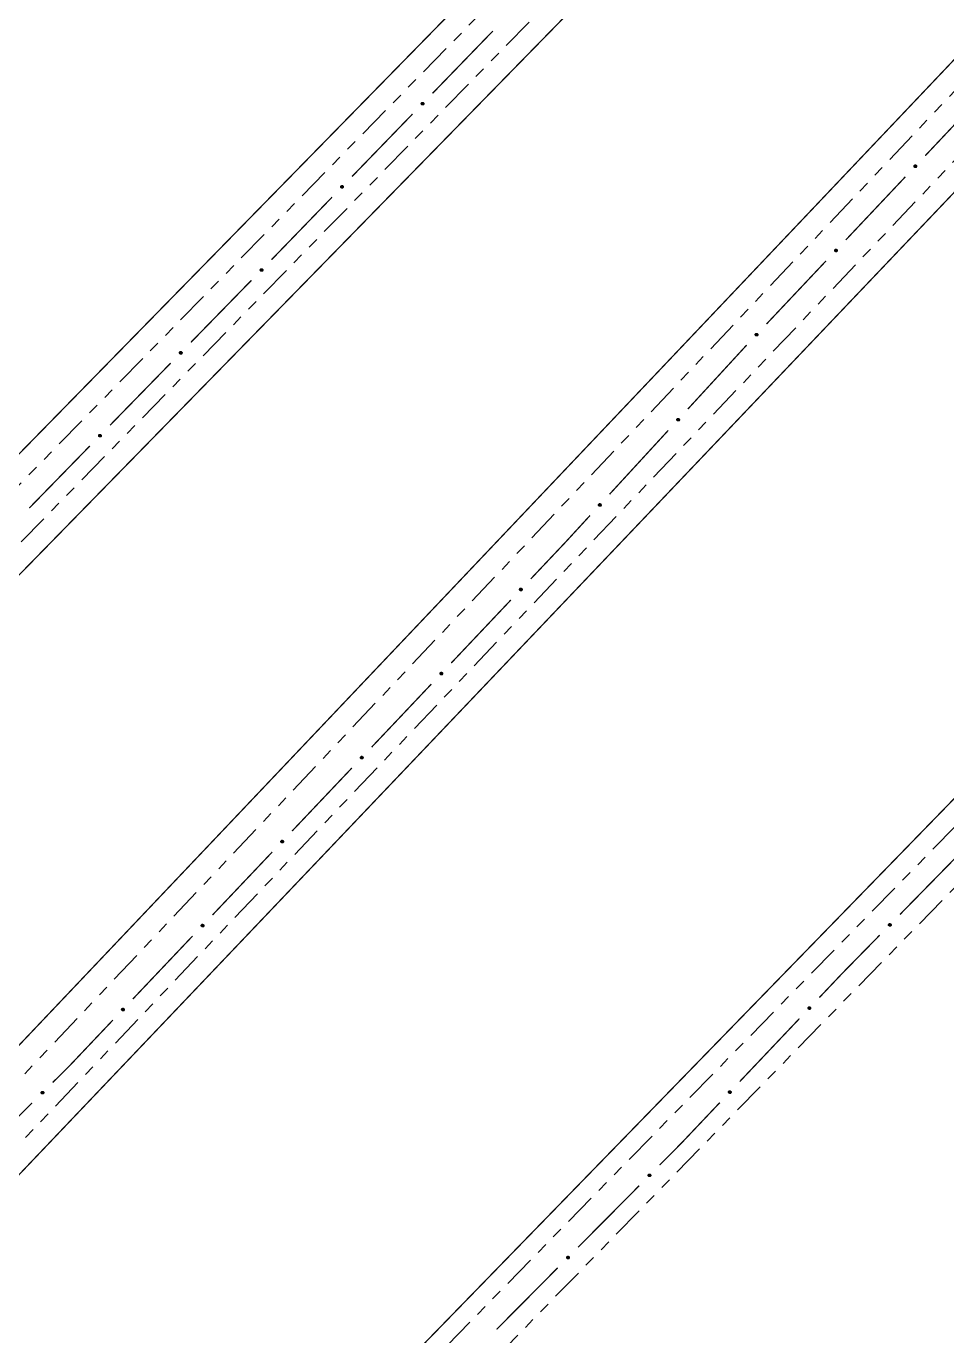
# Model space of a CAD drawing. Extents: x 212200 to 214553, y 4880545 to 4882659.
# Drawn here: x 214149.5 to 214276.8, y 4881374.5 to 4881555.6 of the extents above; entities that cross this region are included whole.
import ezdxf

# ---------------------------------------------------------------- set-up
doc = ezdxf.new("R2010")
doc.units = 0
doc.header["$LTSCALE"] = 1.5
doc.header["$MEASUREMENT"] = 0
doc.linetypes.add('TRACO_12', pattern=[2.5, 2, -0.5])
doc.linetypes.add('TRACO_25', pattern=[8, 3, -1, 1, -1, 1, -1])
for name, color, linetype in [('RU-QUADRA', 210, 'CONTINUOUS'), ('SV-EIXO-RUA-N-PAV', 6, 'CONTINUOUS'), ('SV-RUA-NAO-PAV', 7, 'CONTINUOUS')]:
    doc.layers.add(name, color=color, linetype=linetype)

msp = doc.modelspace()

# ---------------------------------------------------------------- linework, layer by layer
at = {"layer": 'RU-QUADRA', "linetype": 'TRACO_12', "const_width": 0.18, "flags": 128}
for points in [[(214037.75946, 4881383.239209), (214260.460889, 4881610.793071), (214203.759097, 4881636.621385), (214020.027107, 4881432.532773)], [(214045.379527, 4881362.767153), (214042.200754, 4881370.885364), (214268.348828, 4881602.281352), (214286.322776, 4881559.911907), (214099.288597, 4881362.758812), (214060.145402, 4881321.92179), (214052.988582, 4881342.364989)], [(214194.187629, 4881362.757226), (214316.445034, 4881488.490325), (214291.676732, 4881547.15141), (214116.160246, 4881362.758812), (214065.073818, 4881308.005681), (214066.993121, 4881302.786304), (214084.730149, 4881252.659583), (214179.357652, 4881348.255174)]]:
    msp.add_lwpolyline(points, close=True, dxfattribs=at)
at = {"layer": 'SV-EIXO-RUA-N-PAV', "const_width": 0.18}
for points in [[(214213.2569, 4881554.094091), (214205.684668, 4881546.269451)], [(214213.335174, 4881554.173224), (214213.2569, 4881554.094091)], [(214214.038406, 4881554.884185), (214213.335174, 4881554.173224)], [(214202.902983, 4881543.395043), (214194.557926, 4881534.771817)], [(214277.892029, 4881541.982728), (214273.797972, 4881537.641616)], [(214271.053563, 4881534.731596), (214262.820335, 4881526.001535)], [(214191.77624, 4881531.897409), (214184.126604, 4881523.992785)], [(214183.59642, 4881523.444928), (214183.430519, 4881523.274827)], [(214184.126604, 4881523.992785), (214183.59642, 4881523.444928)], [(214260.075925, 4881523.091515), (214251.842698, 4881514.361454)], [(214180.637666, 4881520.411269), (214172.259105, 4881511.820592)], [(214249.099973, 4881511.449866), (214240.980469, 4881502.613936)], [(214169.466251, 4881508.957034), (214161.087691, 4881500.366357)], [(214238.273968, 4881499.668626), (214230.154464, 4881490.832695)], [(214158.294837, 4881497.502799), (214149.916276, 4881488.912122)], [(214227.447963, 4881487.887385), (214224.064837, 4881484.205748)], [(214224.008824, 4881484.144792), (214219.256378, 4881479.118646)], [(214224.064837, 4881484.205748), (214224.008824, 4881484.144792)], [(214216.508194, 4881476.21219), (214208.263643, 4881467.492821)], [(214205.51546, 4881464.586365), (214200.706138, 4881459.500067)], [(214200.404025, 4881459.180555), (214197.266766, 4881455.870919)], [(214200.706138, 4881459.500067), (214200.404025, 4881459.180555)], [(214194.514949, 4881452.967903), (214186.259497, 4881444.258855)], [(214183.50768, 4881441.355839), (214175.252228, 4881432.646791)], [(214278.69321, 4881441.287181), (214270.294951, 4881432.715762)], [(214172.500411, 4881429.743775), (214164.244959, 4881421.034727)], [(214267.495531, 4881429.858622), (214262.596546, 4881424.858627)], [(214262.320277, 4881424.576662), (214259.153042, 4881421.233469)], [(214262.596546, 4881424.858627), (214262.320277, 4881424.576662)], [(214161.493142, 4881418.131711), (214155.989508, 4881412.325679)], [(214256.402063, 4881418.329659), (214248.149128, 4881409.618227)], [(214155.989508, 4881412.325679), (214155.418964, 4881411.723787)], [(214155.418964, 4881411.723787), (214153.16675, 4881409.492048)], [(214150.325438, 4881406.676566), (214141.8015, 4881398.230118)], [(214245.398149, 4881406.714416), (214240.583937, 4881401.632747)], [(214240.074917, 4881401.095449), (214237.074668, 4881398.071377)], [(214240.583937, 4881401.632747), (214240.074917, 4881401.095449)], [(214234.257447, 4881395.231788), (214225.805786, 4881386.713019)], [(214222.988565, 4881383.87343), (214214.536903, 4881375.354661)]]:
    msp.add_lwpolyline(points, dxfattribs=at)
at = {"layer": 'SV-EIXO-RUA-N-PAV'}
for points in [[(214204.472848, 4881544.858944), (214204.474343, 4881544.810058), (214204.465631, 4881544.767738), (214204.448205, 4881544.734532), (214204.425155, 4881544.709204), (214204.398656, 4881544.685948), (214204.366766, 4881544.668396), (214204.327056, 4881544.656755), (214204.278028, 4881544.654912), (214204.235261, 4881544.666686), (214204.201793, 4881544.682028), (214204.173998, 4881544.704542), (214204.151838, 4881544.730664), (214204.134701, 4881544.764392), (214204.123297, 4881544.804749), (214204.122636, 4881544.854094), (214204.131462, 4881544.895525), (214204.14916, 4881544.927201), (214204.171972, 4881544.955), (214204.19931, 4881544.978418), (214204.230713, 4881544.995467), (214204.271367, 4881545.006876), (214204.320079, 4881545.006883), (214204.361502, 4881544.998552), (214204.393418, 4881544.981303), (214204.420281, 4881544.958229), (214204.443929, 4881544.931934), (214204.462908, 4881544.900612), (214204.472848, 4881544.858944)], [(214272.604431, 4881536.215608), (214272.606555, 4881536.166745), (214272.598389, 4881536.124316), (214272.581393, 4881536.090888), (214272.558672, 4881536.065266), (214272.532474, 4881536.04167), (214272.500813, 4881536.023708), (214272.461257, 4881536.011557), (214272.412256, 4881536.009082), (214272.369342, 4881536.020303), (214272.335678, 4881536.035213), (214272.307596, 4881536.057367), (214272.2851, 4881536.083201), (214272.26753, 4881536.116706), (214272.255607, 4881536.156912), (214272.254311, 4881536.206244), (214272.262602, 4881536.247786), (214272.27989, 4881536.279687), (214272.302341, 4881536.307778), (214272.329376, 4881536.331546), (214272.360556, 4881536.348999), (214272.40106, 4881536.360931), (214272.449768, 4881536.361565), (214272.491295, 4881536.353769), (214272.52343, 4881536.336933), (214272.550588, 4881536.314207), (214272.574574, 4881536.288219), (214272.593954, 4881536.257144), (214272.604431, 4881536.215608)], [(214193.346105, 4881533.36131), (214193.3476, 4881533.312424), (214193.338888, 4881533.270104), (214193.321462, 4881533.236898), (214193.298412, 4881533.21157), (214193.271913, 4881533.188314), (214193.240023, 4881533.170762), (214193.200313, 4881533.159121), (214193.151285, 4881533.157278), (214193.108519, 4881533.169052), (214193.07505, 4881533.184394), (214193.047255, 4881533.206908), (214193.025095, 4881533.233029), (214193.007958, 4881533.266758), (214192.996554, 4881533.307115), (214192.995894, 4881533.35646), (214193.004719, 4881533.397891), (214193.022418, 4881533.429566), (214193.045229, 4881533.457366), (214193.072567, 4881533.480784), (214193.10397, 4881533.497833), (214193.144624, 4881533.509242), (214193.193336, 4881533.509248), (214193.234759, 4881533.500918), (214193.266675, 4881533.483669), (214193.293538, 4881533.460595), (214193.317186, 4881533.4343), (214193.336165, 4881533.402978), (214193.346105, 4881533.36131)], [(214261.626794, 4881524.575527), (214261.628918, 4881524.526664), (214261.620752, 4881524.484235), (214261.603756, 4881524.450808), (214261.581035, 4881524.425185), (214261.554837, 4881524.401589), (214261.523176, 4881524.383628), (214261.48362, 4881524.371476), (214261.434619, 4881524.369001), (214261.391704, 4881524.380223), (214261.358041, 4881524.395132), (214261.329959, 4881524.417286), (214261.307463, 4881524.44312), (214261.289893, 4881524.476625), (214261.27797, 4881524.516831), (214261.276674, 4881524.566163), (214261.284965, 4881524.607705), (214261.302253, 4881524.639606), (214261.324704, 4881524.667697), (214261.351738, 4881524.691466), (214261.382919, 4881524.708918), (214261.423423, 4881524.72085), (214261.472131, 4881524.721484), (214261.513657, 4881524.713688), (214261.545793, 4881524.696852), (214261.572951, 4881524.674126), (214261.596937, 4881524.648138), (214261.616317, 4881524.617063), (214261.626794, 4881524.575527)], [(214182.213218, 4881521.869048), (214182.214522, 4881521.820157), (214182.205645, 4881521.777871), (214182.18809, 4881521.744733), (214182.164942, 4881521.719495), (214182.138352, 4881521.696342), (214182.106394, 4881521.678914), (214182.06664, 4881521.667428), (214182.017605, 4881521.665776), (214181.974884, 4881521.677716), (214181.941476, 4881521.693188), (214181.913769, 4881521.715811), (214181.89171, 4881521.742018), (214181.874705, 4881521.775813), (214181.863458, 4881521.816214), (214181.86299, 4881521.865561), (214181.871977, 4881521.906957), (214181.889798, 4881521.938564), (214181.912717, 4881521.966274), (214181.940147, 4881521.989586), (214181.971616, 4881522.006513), (214182.012314, 4881522.017763), (214182.061025, 4881522.01758), (214182.102416, 4881522.009088), (214182.134264, 4881521.991715), (214182.161037, 4881521.968537), (214182.184583, 4881521.94215), (214182.20344, 4881521.910754), (214182.213218, 4881521.869048)], [(214250.649157, 4881512.935446), (214250.651281, 4881512.886584), (214250.643115, 4881512.844154), (214250.626119, 4881512.810727), (214250.603397, 4881512.785104), (214250.5772, 4881512.761508), (214250.545539, 4881512.743547), (214250.505983, 4881512.731395), (214250.456982, 4881512.72892), (214250.414067, 4881512.740142), (214250.380404, 4881512.755051), (214250.352321, 4881512.777205), (214250.329826, 4881512.803039), (214250.312256, 4881512.836544), (214250.300333, 4881512.87675), (214250.299036, 4881512.926083), (214250.307327, 4881512.967624), (214250.324616, 4881512.999525), (214250.347067, 4881513.027616), (214250.374101, 4881513.051385), (214250.405282, 4881513.068837), (214250.445786, 4881513.080769), (214250.494493, 4881513.081403), (214250.53602, 4881513.073607), (214250.568156, 4881513.056771), (214250.595314, 4881513.034045), (214250.619299, 4881513.008057), (214250.63868, 4881512.976982), (214250.649157, 4881512.935446)], [(214171.041803, 4881510.414813), (214171.043107, 4881510.365922), (214171.034231, 4881510.323636), (214171.016676, 4881510.290498), (214170.993528, 4881510.26526), (214170.966938, 4881510.242107), (214170.93498, 4881510.224679), (214170.895226, 4881510.213193), (214170.84619, 4881510.211541), (214170.80347, 4881510.223481), (214170.770061, 4881510.238953), (214170.742355, 4881510.261576), (214170.720296, 4881510.287783), (214170.703291, 4881510.321578), (214170.692044, 4881510.361979), (214170.691575, 4881510.411326), (214170.700562, 4881510.452722), (214170.718384, 4881510.484329), (214170.741303, 4881510.512039), (214170.768732, 4881510.535351), (214170.800201, 4881510.552278), (214170.840899, 4881510.563528), (214170.889611, 4881510.563345), (214170.931001, 4881510.554853), (214170.96285, 4881510.53748), (214170.989623, 4881510.514302), (214171.013169, 4881510.487915), (214171.032025, 4881510.456519), (214171.041803, 4881510.414813)], [(214239.805492, 4881501.172593), (214239.808249, 4881501.123763), (214239.800633, 4881501.081231), (214239.784071, 4881501.047586), (214239.761683, 4881501.021671), (214239.735793, 4881500.997739), (214239.704367, 4881500.979369), (214239.664972, 4881500.966706), (214239.616007, 4881500.963596), (214239.572951, 4881500.974262), (214239.539097, 4881500.988734), (214239.51073, 4881501.010523), (214239.487902, 4881501.036063), (214239.4699, 4881501.069337), (214239.457457, 4881501.109386), (214239.455522, 4881501.158698), (214239.463275, 4881501.200343), (214239.480149, 4881501.232465), (214239.502234, 4881501.260845), (214239.528958, 4881501.284961), (214239.559911, 4881501.302816), (214239.600256, 4881501.315271), (214239.648952, 4881501.316536), (214239.690576, 4881501.309278), (214239.722927, 4881501.29286), (214239.750377, 4881501.270487), (214239.774697, 4881501.244812), (214239.794478, 4881501.213991), (214239.805492, 4881501.172593)], [(214159.870389, 4881498.960578), (214159.871693, 4881498.911687), (214159.862816, 4881498.869401), (214159.845262, 4881498.836263), (214159.822113, 4881498.811025), (214159.795524, 4881498.787872), (214159.763566, 4881498.770444), (214159.723811, 4881498.758958), (214159.674776, 4881498.757306), (214159.632056, 4881498.769246), (214159.598647, 4881498.784718), (214159.57094, 4881498.807341), (214159.548882, 4881498.833548), (214159.531876, 4881498.867343), (214159.520629, 4881498.907744), (214159.520161, 4881498.957091), (214159.529148, 4881498.998487), (214159.546969, 4881499.030094), (214159.569888, 4881499.057804), (214159.597318, 4881499.081116), (214159.628787, 4881499.098042), (214159.669485, 4881499.109293), (214159.718197, 4881499.10911), (214159.759587, 4881499.100618), (214159.791435, 4881499.083245), (214159.818208, 4881499.060067), (214159.841754, 4881499.03368), (214159.860611, 4881499.002284), (214159.870389, 4881498.960578)], [(214228.979487, 4881489.391353), (214228.982244, 4881489.342522), (214228.974628, 4881489.299991), (214228.958066, 4881489.266346), (214228.935678, 4881489.240431), (214228.909789, 4881489.216498), (214228.878363, 4881489.198128), (214228.838967, 4881489.185465), (214228.790003, 4881489.182356), (214228.746946, 4881489.193021), (214228.713092, 4881489.207494), (214228.684726, 4881489.229282), (214228.661898, 4881489.254823), (214228.643895, 4881489.288097), (214228.631453, 4881489.328146), (214228.629518, 4881489.377457), (214228.63727, 4881489.419103), (214228.654144, 4881489.451225), (214228.676229, 4881489.479604), (214228.702954, 4881489.503721), (214228.733906, 4881489.521575), (214228.774252, 4881489.534031), (214228.822947, 4881489.535296), (214228.864571, 4881489.528038), (214228.896922, 4881489.511619), (214228.924372, 4881489.489247), (214228.948692, 4881489.463572), (214228.968474, 4881489.43275), (214228.979487, 4881489.391353)], [(214218.060987, 4881477.694187), (214218.063048, 4881477.645322), (214218.054827, 4881477.602904), (214218.037788, 4881477.569498), (214218.015033, 4881477.543905), (214217.988805, 4881477.520344), (214217.957121, 4881477.502423), (214217.917549, 4881477.490323), (214217.868545, 4881477.487911), (214217.825645, 4881477.499189), (214217.792001, 4881477.514142), (214217.763947, 4881477.536332), (214217.741485, 4881477.562195), (214217.723959, 4881477.595723), (214217.712088, 4881477.635945), (214217.710855, 4881477.685279), (214217.7192, 4881477.726809), (214217.73653, 4881477.758688), (214217.759018, 4881477.78675), (214217.786083, 4881477.810483), (214217.817286, 4881477.827895), (214217.857805, 4881477.839774), (214217.906514, 4881477.840345), (214217.948031, 4881477.832495), (214217.980144, 4881477.815618), (214218.007273, 4881477.792857), (214218.031225, 4881477.766837), (214218.050565, 4881477.735737), (214218.060987, 4881477.694187)], [(214207.068253, 4881466.068363), (214207.070314, 4881466.019498), (214207.062093, 4881465.97708), (214207.045053, 4881465.943674), (214207.022299, 4881465.918081), (214206.99607, 4881465.894519), (214206.964386, 4881465.876599), (214206.924814, 4881465.864498), (214206.87581, 4881465.862087), (214206.83291, 4881465.873364), (214206.799266, 4881465.888318), (214206.771213, 4881465.910508), (214206.748751, 4881465.936371), (214206.731224, 4881465.969899), (214206.719353, 4881466.010121), (214206.718121, 4881466.059454), (214206.726466, 4881466.100985), (214206.743796, 4881466.132864), (214206.766283, 4881466.160926), (214206.793348, 4881466.184659), (214206.824552, 4881466.202071), (214206.865071, 4881466.21395), (214206.913779, 4881466.214521), (214206.955296, 4881466.206671), (214206.98741, 4881466.189794), (214207.014538, 4881466.167032), (214207.03849, 4881466.141013), (214207.05783, 4881466.109913), (214207.068253, 4881466.068363)], [(214196.069595, 4881454.447958), (214196.071594, 4881454.39909), (214196.063321, 4881454.356682), (214196.046239, 4881454.323298), (214196.023453, 4881454.297733), (214195.997195, 4881454.274204), (214195.965488, 4881454.256323), (214195.925901, 4881454.244272), (214195.876894, 4881454.241922), (214195.834008, 4881454.253253), (214195.800383, 4881454.268249), (214195.772357, 4881454.290474), (214195.749928, 4881454.316365), (214195.732443, 4881454.349915), (214195.720622, 4881454.390151), (214195.719452, 4881454.439487), (214195.727849, 4881454.481007), (214195.745218, 4881454.512864), (214195.767741, 4881454.540898), (214195.794836, 4881454.564597), (214195.826061, 4881454.58197), (214195.866595, 4881454.593799), (214195.915304, 4881454.594309), (214195.956811, 4881454.586407), (214195.988903, 4881454.569489), (214196.016004, 4881454.546694), (214196.039923, 4881454.520645), (214196.059224, 4881454.489521), (214196.069595, 4881454.447958)], [(214185.062326, 4881442.835894), (214185.064326, 4881442.787026), (214185.056052, 4881442.744618), (214185.03897, 4881442.711234), (214185.016184, 4881442.685669), (214184.989926, 4881442.66214), (214184.958219, 4881442.644259), (214184.918632, 4881442.632208), (214184.869625, 4881442.629858), (214184.826739, 4881442.641189), (214184.793114, 4881442.656185), (214184.765088, 4881442.67841), (214184.742659, 4881442.704301), (214184.725174, 4881442.737851), (214184.713353, 4881442.778087), (214184.712183, 4881442.827423), (214184.72058, 4881442.868943), (214184.737949, 4881442.9008), (214184.760472, 4881442.928834), (214184.787567, 4881442.952533), (214184.818792, 4881442.969906), (214184.859326, 4881442.981735), (214184.908035, 4881442.982245), (214184.949542, 4881442.974343), (214184.981634, 4881442.957425), (214185.008735, 4881442.93463), (214185.032654, 4881442.908581), (214185.051955, 4881442.877457), (214185.062326, 4881442.835894)], [(214174.055057, 4881431.22383), (214174.057057, 4881431.174962), (214174.048783, 4881431.132554), (214174.031701, 4881431.09917), (214174.008915, 4881431.073605), (214173.982657, 4881431.050076), (214173.95095, 4881431.032195), (214173.911363, 4881431.020144), (214173.862357, 4881431.017794), (214173.819471, 4881431.029125), (214173.785845, 4881431.044121), (214173.757819, 4881431.066346), (214173.73539, 4881431.092237), (214173.717905, 4881431.125787), (214173.706085, 4881431.166023), (214173.704914, 4881431.215359), (214173.713311, 4881431.256879), (214173.73068, 4881431.288736), (214173.753203, 4881431.31677), (214173.780298, 4881431.340469), (214173.811523, 4881431.357842), (214173.852057, 4881431.369671), (214173.900766, 4881431.370181), (214173.942273, 4881431.362279), (214173.974366, 4881431.345361), (214174.001466, 4881431.322566), (214174.025385, 4881431.296517), (214174.044686, 4881431.265393), (214174.055057, 4881431.22383)], [(214269.074425, 4881431.31278), (214269.075617, 4881431.263886), (214269.066643, 4881431.221621), (214269.049012, 4881431.188523), (214269.025806, 4881431.163338), (214268.999163, 4881431.140247), (214268.967165, 4881431.122893), (214268.927385, 4881431.111498), (214268.878346, 4881431.109958), (214268.835653, 4881431.121996), (214268.80228, 4881431.137545), (214268.774625, 4881431.160231), (214268.752627, 4881431.186489), (214268.735699, 4881431.220323), (214268.724545, 4881431.260749), (214268.72419, 4881431.310097), (214268.733272, 4881431.351473), (214268.751166, 4881431.383039), (214268.774149, 4881431.410696), (214268.801631, 4881431.433945), (214268.833139, 4881431.450799), (214268.873863, 4881431.461956), (214268.922574, 4881431.461661), (214268.963945, 4881431.453074), (214268.995753, 4881431.435629), (214269.022473, 4881431.412389), (214269.045958, 4881431.385948), (214269.064743, 4881431.354509), (214269.074425, 4881431.31278)], [(214163.047788, 4881419.611766), (214163.049788, 4881419.562898), (214163.041514, 4881419.52049), (214163.024432, 4881419.487106), (214163.001646, 4881419.461541), (214162.975388, 4881419.438012), (214162.943681, 4881419.420131), (214162.904094, 4881419.40808), (214162.855088, 4881419.40573), (214162.812202, 4881419.417061), (214162.778576, 4881419.432057), (214162.75055, 4881419.454282), (214162.728121, 4881419.480173), (214162.710636, 4881419.513723), (214162.698816, 4881419.553959), (214162.697645, 4881419.603295), (214162.706042, 4881419.644815), (214162.723412, 4881419.676672), (214162.745934, 4881419.704706), (214162.773029, 4881419.728405), (214162.804254, 4881419.745778), (214162.844788, 4881419.757607), (214162.893497, 4881419.758117), (214162.935004, 4881419.750215), (214162.967097, 4881419.733297), (214162.994197, 4881419.710502), (214163.018116, 4881419.684453), (214163.037417, 4881419.653329), (214163.047788, 4881419.611766)], [(214257.956281, 4881419.810162), (214257.958295, 4881419.761295), (214257.950034, 4881419.718885), (214257.932962, 4881419.685495), (214257.910183, 4881419.659924), (214257.883932, 4881419.636388), (214257.85223, 4881419.618498), (214257.812647, 4881419.606435), (214257.763641, 4881419.604071), (214257.720751, 4881419.61539), (214257.687122, 4881419.630375), (214257.659089, 4881419.652593), (214257.636653, 4881419.678477), (214257.619158, 4881419.712022), (214257.607326, 4881419.752255), (214257.606141, 4881419.80159), (214257.614526, 4881419.843113), (214257.631886, 4881419.874975), (214257.654401, 4881419.903015), (214257.681489, 4881419.926722), (214257.712709, 4881419.944104), (214257.753239, 4881419.955944), (214257.801949, 4881419.956469), (214257.843458, 4881419.948579), (214257.875555, 4881419.93167), (214257.902662, 4881419.908883), (214257.926588, 4881419.882841), (214257.945899, 4881419.851722), (214257.956281, 4881419.810162)], [(214151.925637, 4881408.107246), (214151.926106, 4881408.05834), (214151.916509, 4881408.016211), (214151.898392, 4881407.983378), (214151.874816, 4881407.958539), (214151.847835, 4881407.935843), (214151.815584, 4881407.918963), (214151.77564, 4881407.908157), (214151.726583, 4881407.907342), (214151.684073, 4881407.920009), (214151.650933, 4881407.936049), (214151.623617, 4881407.959141), (214151.602008, 4881407.985721), (214151.585582, 4881408.019801), (214151.575027, 4881408.060389), (214151.5754, 4881408.109736), (214151.585092, 4881408.150973), (214151.60345, 4881408.182271), (214151.626839, 4881408.209586), (214151.654662, 4881408.232426), (214151.686416, 4881408.248814), (214151.7273, 4881408.259368), (214151.776001, 4881408.258354), (214151.817241, 4881408.249157), (214151.848788, 4881408.231243), (214151.875162, 4881408.207611), (214151.898254, 4881408.180826), (214151.916572, 4881408.149113), (214151.925637, 4881408.107246)], [(214246.952367, 4881408.194919), (214246.954381, 4881408.146052), (214246.946119, 4881408.103642), (214246.929048, 4881408.070252), (214246.906268, 4881408.044681), (214246.880018, 4881408.021145), (214246.848316, 4881408.003255), (214246.808732, 4881407.991192), (214246.759726, 4881407.988828), (214246.716837, 4881408.000147), (214246.683207, 4881408.015132), (214246.655175, 4881408.03735), (214246.632738, 4881408.063234), (214246.615244, 4881408.096779), (214246.603412, 4881408.137012), (214246.602227, 4881408.186347), (214246.610612, 4881408.22787), (214246.627972, 4881408.259732), (214246.650487, 4881408.287772), (214246.677575, 4881408.311479), (214246.708795, 4881408.328861), (214246.749325, 4881408.340701), (214246.798034, 4881408.341226), (214246.839543, 4881408.333336), (214246.871641, 4881408.316427), (214246.898747, 4881408.29364), (214246.922674, 4881408.267598), (214246.941984, 4881408.236479), (214246.952367, 4881408.194919)], [(214235.845398, 4881396.676051), (214235.846285, 4881396.62715), (214235.837047, 4881396.584941), (214235.81921, 4881396.551955), (214235.795847, 4881396.526916), (214235.76906, 4881396.503991), (214235.736954, 4881396.486837), (214235.697103, 4881396.475691), (214235.648055, 4881396.474457), (214235.605439, 4881396.486762), (214235.572163, 4881396.50252), (214235.544651, 4881396.525378), (214235.522817, 4881396.551773), (214235.506101, 4881396.585712), (214235.4952, 4881396.626207), (214235.495153, 4881396.675557), (214235.504494, 4881396.716875), (214235.522584, 4881396.748328), (214235.54574, 4881396.775841), (214235.573367, 4881396.798918), (214235.60498, 4881396.815575), (214235.645773, 4881396.826477), (214235.694481, 4881396.825878), (214235.735797, 4881396.817033), (214235.767496, 4881396.799388), (214235.79407, 4881396.775982), (214235.817389, 4881396.749395), (214235.835977, 4881396.717839), (214235.845398, 4881396.676051)], [(214224.576516, 4881385.317693), (214224.577402, 4881385.268792), (214224.568165, 4881385.226584), (214224.550327, 4881385.193597), (214224.526965, 4881385.168558), (214224.500178, 4881385.145633), (214224.468072, 4881385.128479), (214224.428221, 4881385.117333), (214224.379173, 4881385.116099), (214224.336557, 4881385.128404), (214224.303281, 4881385.144162), (214224.275769, 4881385.16702), (214224.253935, 4881385.193415), (214224.237219, 4881385.227354), (214224.226318, 4881385.267849), (214224.226271, 4881385.317199), (214224.235611, 4881385.358517), (214224.253702, 4881385.38997), (214224.276857, 4881385.417483), (214224.304485, 4881385.44056), (214224.336098, 4881385.457217), (214224.37689, 4881385.468119), (214224.425599, 4881385.46752), (214224.466915, 4881385.458675), (214224.498614, 4881385.44103), (214224.525188, 4881385.417624), (214224.548507, 4881385.391037), (214224.567095, 4881385.359481), (214224.576516, 4881385.317693)]]:
    msp.add_lwpolyline(points, close=True, dxfattribs=at)
for points in [[(214204.230713, 4881544.995467), (214204.122636, 4881544.854094)], [(214204.271367, 4881545.006876), (214204.123297, 4881544.804749)], [(214204.24892, 4881544.99556), (214204.128028, 4881544.835319)], [(214204.294152, 4881545.003056), (214204.130748, 4881544.787114)], [(214204.21245, 4881544.983382), (214204.131159, 4881544.87976)], [(214204.19931, 4881544.978418), (214204.131462, 4881544.895525)], [(214204.320079, 4881545.006883), (214204.134701, 4881544.764392)], [(214204.338561, 4881545.001854), (214204.145804, 4881544.751656)], [(214204.361502, 4881544.998552), (214204.151838, 4881544.730664)], [(214204.374494, 4881544.987968), (214204.164656, 4881544.72012)], [(214204.393418, 4881544.981303), (214204.173998, 4881544.704542)], [(214204.404733, 4881544.968199), (214204.187241, 4881544.696366)], [(214204.420281, 4881544.958229), (214204.201793, 4881544.682028)], [(214204.430258, 4881544.941598), (214204.223268, 4881544.676692)], [(214204.443929, 4881544.931934), (214204.235261, 4881544.666686)], [(214204.450028, 4881544.912972), (214204.260149, 4881544.663786)], [(214204.462908, 4881544.900612), (214204.278028, 4881544.654912)], [(214204.466001, 4881544.880424), (214204.303641, 4881544.659674)], [(214204.472848, 4881544.858944), (214204.327056, 4881544.656755)], [(214204.47258, 4881544.832283), (214204.351751, 4881544.668183)], [(214204.474343, 4881544.810058), (214204.366766, 4881544.668396)], [(214204.46948, 4881544.785912), (214204.388158, 4881544.68422)], [(214204.465631, 4881544.767738), (214204.398656, 4881544.685948)], [(214272.360556, 4881536.348999), (214272.254311, 4881536.206244)], [(214272.40106, 4881536.360931), (214272.255607, 4881536.156912)], [(214272.378761, 4881536.349326), (214272.259944, 4881536.187541)], [(214272.342451, 4881536.336679), (214272.262502, 4881536.232018)], [(214272.329376, 4881536.331546), (214272.262602, 4881536.247786)], [(214272.423892, 4881536.357405), (214272.263285, 4881536.139375)], [(214272.449768, 4881536.361565), (214272.26753, 4881536.116706)], [(214272.468313, 4881536.356775), (214272.278797, 4881536.104114)], [(214272.491295, 4881536.353769), (214272.2851, 4881536.083201)], [(214272.504422, 4881536.343354), (214272.298054, 4881536.072824)], [(214272.52343, 4881536.336933), (214272.307596, 4881536.057367)], [(214272.534913, 4881536.323976), (214272.320942, 4881536.049362)], [(214272.550588, 4881536.314207), (214272.335678, 4881536.035213)], [(214272.560779, 4881536.297706), (214272.35722, 4881536.030154)], [(214272.574574, 4881536.288219), (214272.369342, 4881536.020303)], [(214272.580916, 4881536.269337), (214272.394265, 4881536.017725)], [(214272.593954, 4881536.257144), (214272.412256, 4881536.009082)], [(214272.597307, 4881536.236998), (214272.437806, 4881536.014174)], [(214272.604431, 4881536.215608), (214272.461257, 4881536.011557)], [(214272.604507, 4881536.188945), (214272.485803, 4881536.023302)], [(214272.606555, 4881536.166745), (214272.500813, 4881536.023708)], [(214272.602005, 4881536.142538), (214272.522, 4881536.039806)], [(214272.598389, 4881536.124316), (214272.532474, 4881536.04167)], [(214193.10397, 4881533.497833), (214192.995894, 4881533.35646)], [(214193.144624, 4881533.509242), (214192.996554, 4881533.307115)], [(214193.122177, 4881533.497925), (214193.001285, 4881533.337685)], [(214193.167409, 4881533.505422), (214193.004005, 4881533.28948)], [(214193.085707, 4881533.485748), (214193.004417, 4881533.382126)], [(214193.072567, 4881533.480784), (214193.004719, 4881533.397891)], [(214193.193336, 4881533.509248), (214193.007958, 4881533.266758)], [(214193.211819, 4881533.50422), (214193.019062, 4881533.254022)], [(214193.234759, 4881533.500918), (214193.025095, 4881533.233029)], [(214193.247751, 4881533.490334), (214193.037913, 4881533.222486)], [(214193.266675, 4881533.483669), (214193.047255, 4881533.206908)], [(214193.27799, 4881533.470565), (214193.060498, 4881533.198732)], [(214193.293538, 4881533.460595), (214193.07505, 4881533.184394)], [(214193.303516, 4881533.443964), (214193.096525, 4881533.179057)], [(214193.317186, 4881533.4343), (214193.108519, 4881533.169052)], [(214193.323285, 4881533.415338), (214193.133406, 4881533.166152)], [(214193.336165, 4881533.402978), (214193.151285, 4881533.157278)], [(214193.339258, 4881533.38279), (214193.176898, 4881533.16204)], [(214193.346105, 4881533.36131), (214193.200313, 4881533.159121)], [(214193.345837, 4881533.334648), (214193.225008, 4881533.170549)], [(214193.3476, 4881533.312424), (214193.240023, 4881533.170762)], [(214193.342738, 4881533.288278), (214193.261415, 4881533.186585)], [(214193.338888, 4881533.270104), (214193.271913, 4881533.188314)], [(214261.382919, 4881524.708918), (214261.276674, 4881524.566163)], [(214261.423423, 4881524.72085), (214261.27797, 4881524.516831)], [(214261.401124, 4881524.709245), (214261.282307, 4881524.54746)], [(214261.364814, 4881524.696598), (214261.284865, 4881524.591937)], [(214261.351738, 4881524.691466), (214261.284965, 4881524.607705)], [(214261.446255, 4881524.717324), (214261.285648, 4881524.499294)], [(214261.472131, 4881524.721484), (214261.289893, 4881524.476625)], [(214261.490676, 4881524.716694), (214261.30116, 4881524.464033)], [(214261.513657, 4881524.713688), (214261.307463, 4881524.44312)], [(214261.526785, 4881524.703273), (214261.320417, 4881524.432743)], [(214261.545793, 4881524.696852), (214261.329959, 4881524.417286)], [(214261.557276, 4881524.683895), (214261.343305, 4881524.409281)], [(214261.572951, 4881524.674126), (214261.358041, 4881524.395132)], [(214261.583142, 4881524.657625), (214261.379583, 4881524.390073)], [(214261.596937, 4881524.648138), (214261.391704, 4881524.380223)], [(214261.603279, 4881524.629256), (214261.416627, 4881524.377644)], [(214261.616317, 4881524.617063), (214261.434619, 4881524.369001)], [(214261.61967, 4881524.596917), (214261.460169, 4881524.374093)], [(214261.626794, 4881524.575527), (214261.48362, 4881524.371476)], [(214261.626869, 4881524.548864), (214261.508165, 4881524.383221)], [(214261.628918, 4881524.526664), (214261.523176, 4881524.383628)], [(214261.624367, 4881524.502458), (214261.544363, 4881524.399726)], [(214261.620752, 4881524.484235), (214261.554837, 4881524.401589)], [(214181.971616, 4881522.006513), (214181.86299, 4881521.865561)], [(214182.012314, 4881522.017763), (214181.863458, 4881521.816214)], [(214181.989823, 4881522.006534), (214181.868308, 4881521.846765)], [(214182.035084, 4881522.013855), (214181.870841, 4881521.79855)], [(214181.953306, 4881521.994499), (214181.871613, 4881521.891194)], [(214181.940147, 4881521.989586), (214181.871977, 4881521.906957)], [(214182.061025, 4881522.01758), (214181.874705, 4881521.775813)], [(214182.079488, 4881522.01248), (214181.885759, 4881521.763034)], [(214182.102416, 4881522.009088), (214181.89171, 4881521.742018)], [(214182.115366, 4881521.998454), (214181.904488, 4881521.731425)], [(214182.134264, 4881521.991715), (214181.913769, 4881521.715811)], [(214182.145528, 4881521.978567), (214181.926979, 4881521.707583)], [(214182.161037, 4881521.968537), (214181.941476, 4881521.693188)], [(214182.17095, 4881521.951867), (214181.96293, 4881521.687768)], [(214182.184583, 4881521.94215), (214181.974884, 4881521.677716)], [(214182.190608, 4881521.923165), (214181.999761, 4881521.67472)], [(214182.20344, 4881521.910754), (214182.017605, 4881521.665776)], [(214182.206454, 4881521.890555), (214182.043236, 4881521.670438)], [(214182.213218, 4881521.869048), (214182.06664, 4881521.667428)], [(214182.212846, 4881521.842388), (214182.091379, 4881521.67876)], [(214182.214522, 4881521.820157), (214182.106394, 4881521.678914)], [(214182.209566, 4881521.79603), (214182.127848, 4881521.694655)], [(214182.205645, 4881521.777871), (214182.138352, 4881521.696342)], [(214250.405282, 4881513.068837), (214250.299036, 4881512.926083)], [(214250.445786, 4881513.080769), (214250.300333, 4881512.87675)], [(214250.423486, 4881513.069164), (214250.30467, 4881512.907379)], [(214250.387176, 4881513.056518), (214250.307228, 4881512.951857)], [(214250.374101, 4881513.051385), (214250.307327, 4881512.967624)], [(214250.468618, 4881513.077243), (214250.308011, 4881512.859213)], [(214250.494493, 4881513.081403), (214250.312256, 4881512.836544)], [(214250.513039, 4881513.076614), (214250.323523, 4881512.823952)], [(214250.53602, 4881513.073607), (214250.329826, 4881512.803039)], [(214250.549147, 4881513.063192), (214250.342779, 4881512.792662)], [(214250.568156, 4881513.056771), (214250.352321, 4881512.777205)], [(214250.579639, 4881513.043814), (214250.365668, 4881512.7692)], [(214250.595314, 4881513.034045), (214250.380404, 4881512.755051)], [(214250.605505, 4881513.017544), (214250.401946, 4881512.749992)], [(214250.619299, 4881513.008057), (214250.414067, 4881512.740142)], [(214250.625642, 4881512.989176), (214250.43899, 4881512.737563)], [(214250.63868, 4881512.976982), (214250.456982, 4881512.72892)], [(214250.642033, 4881512.956836), (214250.482532, 4881512.734012)], [(214250.649157, 4881512.935446), (214250.505983, 4881512.731395)], [(214250.649232, 4881512.908783), (214250.530528, 4881512.74314)], [(214250.651281, 4881512.886584), (214250.545539, 4881512.743547)], [(214250.64673, 4881512.862377), (214250.566725, 4881512.759645)], [(214250.643115, 4881512.844154), (214250.5772, 4881512.761508)], [(214170.800201, 4881510.552278), (214170.691575, 4881510.411326)], [(214170.840899, 4881510.563528), (214170.692044, 4881510.361979)], [(214170.818409, 4881510.552299), (214170.696894, 4881510.39253)], [(214170.863669, 4881510.55962), (214170.699426, 4881510.344315)], [(214170.781892, 4881510.540263), (214170.700198, 4881510.436959)], [(214170.768732, 4881510.535351), (214170.700562, 4881510.452722)], [(214170.889611, 4881510.563345), (214170.703291, 4881510.321578)], [(214170.908074, 4881510.558245), (214170.714344, 4881510.308799)], [(214170.931001, 4881510.554853), (214170.720296, 4881510.287783)], [(214170.943952, 4881510.544219), (214170.733073, 4881510.27719)], [(214170.96285, 4881510.53748), (214170.742355, 4881510.261576)], [(214170.974114, 4881510.524332), (214170.755565, 4881510.253348)], [(214170.989623, 4881510.514302), (214170.770061, 4881510.238953)], [(214170.999536, 4881510.497632), (214170.791515, 4881510.233533)], [(214171.013169, 4881510.487915), (214170.80347, 4881510.223481)], [(214171.019193, 4881510.468929), (214170.828346, 4881510.220485)], [(214171.032025, 4881510.456519), (214170.84619, 4881510.211541)], [(214171.03504, 4881510.43632), (214170.871822, 4881510.216203)], [(214171.041803, 4881510.414813), (214170.895226, 4881510.213193)], [(214171.041432, 4881510.388153), (214170.919965, 4881510.224525)], [(214171.043107, 4881510.365922), (214170.93498, 4881510.224679)], [(214171.038151, 4881510.341795), (214170.956434, 4881510.24042)], [(214171.034231, 4881510.323636), (214170.966938, 4881510.242107)], [(214239.559911, 4881501.302816), (214239.455522, 4881501.158698)], [(214239.600256, 4881501.315271), (214239.457457, 4881501.109386)], [(214239.578109, 4881501.303379), (214239.461397, 4881501.140068)], [(214239.528958, 4881501.284961), (214239.463275, 4881501.200343)], [(214239.541966, 4881501.290263), (214239.463379, 4881501.184575)], [(214239.623132, 4881501.312041), (214239.465362, 4881501.09195)], [(214239.648952, 4881501.316536), (214239.4699, 4881501.069337)], [(214239.667558, 4881501.311987), (214239.481329, 4881501.056893)], [(214239.690576, 4881501.309278), (214239.487902, 4881501.036063)], [(214239.703837, 4881501.299034), (214239.500989, 4881501.025854)], [(214239.722927, 4881501.29286), (214239.51073, 4881501.010523)], [(214239.734576, 4881501.280053), (214239.524179, 4881501.002691)], [(214239.750377, 4881501.270487), (214239.539097, 4881500.988734)], [(214239.760781, 4881501.254119), (214239.560703, 4881500.983954)], [(214239.774697, 4881501.244812), (214239.572951, 4881500.974262)], [(214239.781283, 4881501.226014), (214239.597905, 4881500.972006)], [(214239.794478, 4881501.213991), (214239.616007, 4881500.963596)], [(214239.798092, 4881501.19389), (214239.641489, 4881500.969019)], [(214239.805492, 4881501.172593), (214239.664972, 4881500.966706)], [(214239.805913, 4881501.145934), (214239.689363, 4881500.978768)], [(214239.808249, 4881501.123763), (214239.704367, 4881500.979369)], [(214239.804012, 4881501.099499), (214239.725344, 4881500.99574)], [(214239.800633, 4881501.081231), (214239.735793, 4881500.997739)], [(214159.628787, 4881499.098042), (214159.520161, 4881498.957091)], [(214159.669485, 4881499.109293), (214159.520629, 4881498.907744)], [(214159.646994, 4881499.098064), (214159.525479, 4881498.938295)], [(214159.692255, 4881499.105384), (214159.528012, 4881498.89008)], [(214159.610477, 4881499.086028), (214159.528784, 4881498.982724)], [(214159.597318, 4881499.081116), (214159.529148, 4881498.998487)], [(214159.718197, 4881499.10911), (214159.531876, 4881498.867343)], [(214159.736659, 4881499.10401), (214159.54293, 4881498.854564)], [(214159.759587, 4881499.100618), (214159.548882, 4881498.833548)], [(214159.772537, 4881499.089984), (214159.561659, 4881498.822955)], [(214159.791435, 4881499.083245), (214159.57094, 4881498.807341)], [(214159.802699, 4881499.070097), (214159.584151, 4881498.799113)], [(214159.818208, 4881499.060067), (214159.598647, 4881498.784718)], [(214159.828121, 4881499.043397), (214159.620101, 4881498.779298)], [(214159.841754, 4881499.03368), (214159.632056, 4881498.769246)], [(214159.847779, 4881499.014694), (214159.656932, 4881498.76625)], [(214159.860611, 4881499.002284), (214159.674776, 4881498.757306)], [(214159.863625, 4881498.982085), (214159.700408, 4881498.761968)], [(214159.870389, 4881498.960578), (214159.723811, 4881498.758958)], [(214159.870017, 4881498.933918), (214159.74855, 4881498.77029)], [(214159.871693, 4881498.911687), (214159.763566, 4881498.770444)], [(214159.866737, 4881498.88756), (214159.785019, 4881498.786184)], [(214159.862816, 4881498.869401), (214159.795524, 4881498.787872)], [(214228.733906, 4881489.521575), (214228.629518, 4881489.377457)], [(214228.774252, 4881489.534031), (214228.631453, 4881489.328146)], [(214228.752105, 4881489.522138), (214228.635392, 4881489.358828)], [(214228.702954, 4881489.503721), (214228.63727, 4881489.419103)], [(214228.715961, 4881489.509022), (214228.637375, 4881489.403335)], [(214228.797128, 4881489.530801), (214228.639357, 4881489.310709)], [(214228.822947, 4881489.535296), (214228.643895, 4881489.288097)], [(214228.841553, 4881489.530746), (214228.655324, 4881489.275652)], [(214228.864571, 4881489.528038), (214228.661898, 4881489.254823)], [(214228.877832, 4881489.517794), (214228.674984, 4881489.244614)], [(214228.896922, 4881489.511619), (214228.684726, 4881489.229282)], [(214228.908572, 4881489.498812), (214228.698175, 4881489.221451)], [(214228.924372, 4881489.489247), (214228.713092, 4881489.207494)], [(214228.934776, 4881489.472879), (214228.734698, 4881489.202714)], [(214228.948692, 4881489.463572), (214228.746946, 4881489.193021)], [(214228.955278, 4881489.444774), (214228.771901, 4881489.190766)], [(214228.968474, 4881489.43275), (214228.790003, 4881489.182356)], [(214228.972087, 4881489.412649), (214228.815484, 4881489.187779)], [(214228.979487, 4881489.391353), (214228.838967, 4881489.185465)], [(214228.979908, 4881489.364694), (214228.863359, 4881489.197527)], [(214228.982244, 4881489.342522), (214228.878363, 4881489.198128)], [(214228.978007, 4881489.318258), (214228.899339, 4881489.214499)], [(214228.974628, 4881489.299991), (214228.909789, 4881489.216498)], [(214217.817286, 4881477.827895), (214217.710855, 4881477.685279)], [(214217.857805, 4881477.839774), (214217.712088, 4881477.635945)], [(214217.835491, 4881477.828199), (214217.716464, 4881477.666568)], [(214217.799165, 4881477.815599), (214217.71908, 4881477.711042)], [(214217.786083, 4881477.810483), (214217.7192, 4881477.726809)], [(214217.880633, 4881477.836219), (214217.719743, 4881477.618397)], [(214217.906514, 4881477.840345), (214217.723959, 4881477.595723)], [(214217.925053, 4881477.835532), (214217.735209, 4881477.583116)], [(214217.948031, 4881477.832495), (214217.741485, 4881477.562195)], [(214217.961144, 4881477.822063), (214217.754425, 4881477.551801)], [(214217.980144, 4881477.815618), (214217.763947, 4881477.536332)], [(214217.99161, 4881477.802646), (214217.777283, 4881477.52831)], [(214218.007273, 4881477.792857), (214217.792001, 4881477.514142)], [(214218.017443, 4881477.776342), (214217.813536, 4881477.509055)], [(214218.031225, 4881477.766837), (214217.825645, 4881477.499189)], [(214218.037542, 4881477.747948), (214217.850565, 4881477.496578)], [(214218.050565, 4881477.735737), (214217.868545, 4881477.487911)], [(214218.053892, 4881477.715587), (214217.894101, 4881477.49297)], [(214218.060987, 4881477.694187), (214217.917549, 4881477.490323)], [(214218.061028, 4881477.667525), (214217.94211, 4881477.502036)], [(214218.063048, 4881477.645322), (214217.957121, 4881477.502423)], [(214218.058466, 4881477.621121), (214217.978328, 4881477.518493)], [(214218.054827, 4881477.602904), (214217.988805, 4881477.520344)], [(214206.824552, 4881466.202071), (214206.718121, 4881466.059454)], [(214206.865071, 4881466.21395), (214206.719353, 4881466.010121)], [(214206.842756, 4881466.202375), (214206.72373, 4881466.040744)], [(214206.80643, 4881466.189775), (214206.726346, 4881466.085218)], [(214206.793348, 4881466.184659), (214206.726466, 4881466.100985)], [(214206.887898, 4881466.210395), (214206.727008, 4881465.992573)], [(214206.913779, 4881466.214521), (214206.731224, 4881465.969899)], [(214206.932319, 4881466.209708), (214206.742475, 4881465.957292)], [(214206.955296, 4881466.206671), (214206.748751, 4881465.936371)], [(214206.96841, 4881466.196239), (214206.761691, 4881465.925977)], [(214206.98741, 4881466.189794), (214206.771213, 4881465.910508)], [(214206.998875, 4881466.176822), (214206.784549, 4881465.902486)], [(214207.014538, 4881466.167032), (214206.799266, 4881465.888318)], [(214207.024708, 4881466.150518), (214206.820802, 4881465.883231)], [(214207.03849, 4881466.141013), (214206.83291, 4881465.873364)], [(214207.044808, 4881466.122124), (214206.85783, 4881465.870754)], [(214207.05783, 4881466.109913), (214206.87581, 4881465.862087)], [(214207.061157, 4881466.089763), (214206.901367, 4881465.867146)], [(214207.068253, 4881466.068363), (214206.924814, 4881465.864498)], [(214207.068294, 4881466.041701), (214206.949375, 4881465.876212)], [(214207.070314, 4881466.019498), (214206.964386, 4881465.876599)], [(214207.065732, 4881465.995297), (214206.985594, 4881465.892669)], [(214207.062093, 4881465.97708), (214206.99607, 4881465.894519)], [(214195.826061, 4881454.58197), (214195.719452, 4881454.439487)], [(214195.866595, 4881454.593799), (214195.720622, 4881454.390151)], [(214195.844266, 4881454.582251), (214195.725037, 4881454.420769)], [(214195.807924, 4881454.569697), (214195.727709, 4881454.46524)], [(214195.794836, 4881454.564597), (214195.727849, 4881454.481007)], [(214195.889418, 4881454.590215), (214195.728256, 4881454.372594)], [(214195.915304, 4881454.594309), (214195.732443, 4881454.349915)], [(214195.933837, 4881454.589472), (214195.743678, 4881454.337294)], [(214195.956811, 4881454.586407), (214195.749928, 4881454.316365)], [(214195.969911, 4881454.575958), (214195.762855, 4881454.305955)], [(214195.988903, 4881454.569489), (214195.772357, 4881454.290474)], [(214196.000353, 4881454.556503), (214195.785683, 4881454.282435)], [(214196.016004, 4881454.546694), (214195.800383, 4881454.268249)], [(214196.026153, 4881454.530167), (214195.821912, 4881454.263135)], [(214196.039923, 4881454.520645), (214195.834008, 4881454.253253)], [(214196.046217, 4881454.501747), (214195.858925, 4881454.250611)], [(214196.059224, 4881454.489521), (214195.876894, 4881454.241922)], [(214196.062526, 4881454.469366), (214195.902457, 4881454.246949)], [(214196.069595, 4881454.447958), (214195.925901, 4881454.244272)], [(214196.069602, 4881454.421295), (214195.950477, 4881454.255955)], [(214196.071594, 4881454.39909), (214195.965488, 4881454.256323)], [(214196.066982, 4881454.374895), (214195.986716, 4881454.272367)], [(214196.063321, 4881454.356682), (214195.997195, 4881454.274204)], [(214184.818792, 4881442.969906), (214184.712183, 4881442.827423)], [(214184.859326, 4881442.981735), (214184.713353, 4881442.778087)], [(214184.836997, 4881442.970187), (214184.717768, 4881442.808705)], [(214184.800655, 4881442.957633), (214184.72044, 4881442.853176)], [(214184.787567, 4881442.952533), (214184.72058, 4881442.868943)], [(214184.882149, 4881442.978151), (214184.720987, 4881442.76053)], [(214184.908035, 4881442.982245), (214184.725174, 4881442.737851)], [(214184.926568, 4881442.977408), (214184.736409, 4881442.72523)], [(214184.949542, 4881442.974343), (214184.742659, 4881442.704301)], [(214184.962642, 4881442.963894), (214184.755586, 4881442.693891)], [(214184.981634, 4881442.957425), (214184.765088, 4881442.67841)], [(214184.993084, 4881442.944439), (214184.778414, 4881442.670371)], [(214185.008735, 4881442.93463), (214184.793114, 4881442.656185)], [(214185.018884, 4881442.918103), (214184.814643, 4881442.651071)], [(214185.032654, 4881442.908581), (214184.826739, 4881442.641189)], [(214185.038948, 4881442.889683), (214184.851656, 4881442.638547)], [(214185.051955, 4881442.877457), (214184.869625, 4881442.629858)], [(214185.055257, 4881442.857302), (214184.895188, 4881442.634885)], [(214185.062326, 4881442.835894), (214184.918632, 4881442.632208)], [(214185.062333, 4881442.809231), (214184.943208, 4881442.643891)], [(214185.064326, 4881442.787026), (214184.958219, 4881442.644259)], [(214185.059713, 4881442.762831), (214184.979447, 4881442.660303)], [(214185.056052, 4881442.744618), (214184.989926, 4881442.66214)], [(214173.811523, 4881431.357842), (214173.704914, 4881431.215359)], [(214173.852057, 4881431.369671), (214173.706085, 4881431.166023)], [(214173.829728, 4881431.358123), (214173.710499, 4881431.196641)], [(214173.793386, 4881431.345569), (214173.713171, 4881431.241112)], [(214173.780298, 4881431.340469), (214173.713311, 4881431.256879)], [(214173.87488, 4881431.366087), (214173.713718, 4881431.148466)], [(214173.900766, 4881431.370181), (214173.717905, 4881431.125787)], [(214173.919299, 4881431.365344), (214173.72914, 4881431.113166)], [(214173.942273, 4881431.362279), (214173.73539, 4881431.092237)], [(214173.955374, 4881431.35183), (214173.748317, 4881431.081827)], [(214173.974366, 4881431.345361), (214173.757819, 4881431.066346)], [(214173.985815, 4881431.332375), (214173.771145, 4881431.058307)], [(214174.001466, 4881431.322566), (214173.785845, 4881431.044121)], [(214174.011615, 4881431.306039), (214173.807374, 4881431.039007)], [(214174.025385, 4881431.296517), (214173.819471, 4881431.029125)], [(214174.031679, 4881431.277619), (214173.844387, 4881431.026483)], [(214174.044686, 4881431.265393), (214173.862357, 4881431.017794)], [(214174.047988, 4881431.245238), (214173.887919, 4881431.022821)], [(214174.055057, 4881431.22383), (214173.911363, 4881431.020144)], [(214174.055064, 4881431.197167), (214173.935939, 4881431.031827)], [(214174.057057, 4881431.174962), (214173.95095, 4881431.032195)], [(214174.052444, 4881431.150767), (214173.972178, 4881431.048239)], [(214174.048783, 4881431.132554), (214173.982657, 4881431.050076)], [(214268.833139, 4881431.450799), (214268.72419, 4881431.310097)], [(214268.873863, 4881431.461956), (214268.724545, 4881431.260749)], [(214268.851347, 4881431.450779), (214268.729465, 4881431.29129)], [(214268.896624, 4881431.457996), (214268.731887, 4881431.243069)], [(214268.814802, 4881431.438827), (214268.732872, 4881431.33571)], [(214268.801631, 4881431.433945), (214268.733272, 4881431.351473)], [(214268.922574, 4881431.461661), (214268.735699, 4881431.220323)], [(214268.941025, 4881431.456519), (214268.746724, 4881431.207518)], [(214268.963945, 4881431.453074), (214268.752627, 4881431.186489)], [(214268.976871, 4881431.442411), (214268.76538, 4881431.175867)], [(214268.995753, 4881431.435629), (214268.774625, 4881431.160231)], [(214269.006987, 4881431.422455), (214268.787817, 4881431.151973)], [(214269.022473, 4881431.412389), (214268.80228, 4881431.137545)], [(214269.032348, 4881431.395696), (214268.823722, 4881431.132076)], [(214269.045958, 4881431.385948), (214268.835653, 4881431.121996)], [(214269.051939, 4881431.366949), (214268.860522, 4881431.118943)], [(214269.064743, 4881431.354509), (214268.878346, 4881431.109958)], [(214269.067711, 4881431.334303), (214268.903988, 4881431.114562)], [(214269.074425, 4881431.31278), (214268.927385, 4881431.111498)], [(214269.073992, 4881431.286121), (214268.95215, 4881431.122772)], [(214269.075617, 4881431.263886), (214268.967165, 4881431.122893)], [(214269.070605, 4881431.239771), (214268.988655, 4881431.138583)], [(214269.066643, 4881431.221621), (214268.999163, 4881431.140247)], [(214162.804254, 4881419.745778), (214162.697645, 4881419.603295)], [(214162.844788, 4881419.757607), (214162.698816, 4881419.553959)], [(214162.822459, 4881419.746059), (214162.70323, 4881419.584577)], [(214162.786117, 4881419.733505), (214162.705902, 4881419.629048)], [(214162.773029, 4881419.728405), (214162.706042, 4881419.644815)], [(214162.867611, 4881419.754023), (214162.706449, 4881419.536403)], [(214162.893497, 4881419.758117), (214162.710636, 4881419.513723)], [(214162.912031, 4881419.75328), (214162.721871, 4881419.501102)], [(214162.935004, 4881419.750215), (214162.728121, 4881419.480173)], [(214162.948105, 4881419.739766), (214162.741048, 4881419.469763)], [(214162.967097, 4881419.733297), (214162.75055, 4881419.454282)], [(214162.978546, 4881419.720311), (214162.763876, 4881419.446243)], [(214162.994197, 4881419.710502), (214162.778576, 4881419.432057)], [(214163.004346, 4881419.693975), (214162.800105, 4881419.426943)], [(214163.018116, 4881419.684453), (214162.812202, 4881419.417061)], [(214163.02441, 4881419.665555), (214162.837118, 4881419.414419)], [(214163.037417, 4881419.653329), (214162.855088, 4881419.40573)], [(214163.040719, 4881419.633174), (214162.88065, 4881419.410757)], [(214163.047788, 4881419.611766), (214162.904094, 4881419.40808)], [(214163.047796, 4881419.585103), (214162.92867, 4881419.419763)], [(214163.049788, 4881419.562898), (214162.943681, 4881419.420131)], [(214163.045175, 4881419.538703), (214162.964909, 4881419.436175)], [(214163.041514, 4881419.52049), (214162.975388, 4881419.438012)], [(214257.712709, 4881419.944104), (214257.606141, 4881419.80159)], [(214257.753239, 4881419.955944), (214257.607326, 4881419.752255)], [(214257.730914, 4881419.94439), (214257.611732, 4881419.782874)], [(214257.694576, 4881419.931826), (214257.614391, 4881419.827346)], [(214257.681489, 4881419.926722), (214257.614526, 4881419.843113)], [(214257.776064, 4881419.952367), (214257.614964, 4881419.7347)], [(214257.801949, 4881419.956469), (214257.619158, 4881419.712022)], [(214257.820483, 4881419.951637), (214257.630396, 4881419.699404)], [(214257.843458, 4881419.948579), (214257.636653, 4881419.678477)], [(214257.856561, 4881419.938134), (214257.649582, 4881419.668071)], [(214257.875555, 4881419.93167), (214257.659089, 4881419.652593)], [(214257.887009, 4881419.918687), (214257.672418, 4881419.644558)], [(214257.902662, 4881419.908883), (214257.687122, 4881419.630375)], [(214257.912816, 4881419.892359), (214257.708652, 4881419.625267)], [(214257.926588, 4881419.882841), (214257.720751, 4881419.61539)], [(214257.932888, 4881419.863945), (214257.745669, 4881419.612755)], [(214257.945899, 4881419.851722), (214257.763641, 4881419.604071)], [(214257.949206, 4881419.831569), (214257.789202, 4881419.609105)], [(214257.956281, 4881419.810162), (214257.812647, 4881419.606435)], [(214257.956297, 4881419.783499), (214257.837219, 4881419.618125)], [(214257.958295, 4881419.761295), (214257.85223, 4881419.618498)], [(214257.95369, 4881419.737099), (214257.873453, 4881419.634548)], [(214257.950034, 4881419.718885), (214257.883932, 4881419.636388)], [(214151.7273, 4881408.259368), (214151.575027, 4881408.060389)], [(214151.686416, 4881408.248814), (214151.5754, 4881408.109736)], [(214151.704621, 4881408.248525), (214151.580397, 4881408.090853)], [(214151.75, 4881408.255072), (214151.582107, 4881408.042601)], [(214151.667904, 4881408.237114), (214151.584459, 4881408.135218)], [(214151.654662, 4881408.232426), (214151.585092, 4881408.150973)], [(214151.776001, 4881408.258354), (214151.585582, 4881408.019801)], [(214151.794374, 4881408.252939), (214151.596416, 4881408.006836)], [(214151.817241, 4881408.249157), (214151.602008, 4881407.985721)], [(214151.830008, 4881408.238303), (214151.614603, 4881407.974912)], [(214151.848788, 4881408.231243), (214151.623617, 4881407.959141)], [(214151.859826, 4881408.217905), (214151.636685, 4881407.950689)], [(214151.875162, 4881408.207611), (214151.650933, 4881407.936049)], [(214151.884789, 4881408.190775), (214151.672292, 4881407.930264)], [(214151.898254, 4881408.180826), (214151.684073, 4881407.920009)], [(214151.903953, 4881408.161741), (214151.708895, 4881407.916589)], [(214151.916572, 4881408.149113), (214151.726583, 4881407.907342)], [(214151.919241, 4881408.128865), (214151.752291, 4881407.911566)], [(214151.925637, 4881408.107246), (214151.77564, 4881407.908157)], [(214151.92481, 4881408.080596), (214151.800569, 4881407.919065)], [(214151.926106, 4881408.05834), (214151.815584, 4881407.918963)], [(214151.920739, 4881408.034301), (214151.837304, 4881407.934335)], [(214151.916509, 4881408.016211), (214151.847835, 4881407.935843)], [(214246.708795, 4881408.328861), (214246.602227, 4881408.186347)], [(214246.749325, 4881408.340701), (214246.603412, 4881408.137012)], [(214246.727, 4881408.329147), (214246.607818, 4881408.167631)], [(214246.690661, 4881408.316583), (214246.610476, 4881408.212103)], [(214246.677575, 4881408.311479), (214246.610612, 4881408.22787)], [(214246.772149, 4881408.337124), (214246.61105, 4881408.119457)], [(214246.798034, 4881408.341226), (214246.615244, 4881408.096779)], [(214246.816569, 4881408.336394), (214246.626482, 4881408.084162)], [(214246.839543, 4881408.333336), (214246.632738, 4881408.063234)], [(214246.852647, 4881408.322891), (214246.645668, 4881408.052828)], [(214246.871641, 4881408.316427), (214246.655175, 4881408.03735)], [(214246.883094, 4881408.303444), (214246.668504, 4881408.029315)], [(214246.898747, 4881408.29364), (214246.683207, 4881408.015132)], [(214246.908901, 4881408.277116), (214246.704738, 4881408.010025)], [(214246.922674, 4881408.267598), (214246.716837, 4881408.000147)], [(214246.928974, 4881408.248702), (214246.741754, 4881407.997512)], [(214246.941984, 4881408.236479), (214246.759726, 4881407.988828)], [(214246.945292, 4881408.216326), (214246.785288, 4881407.993862)], [(214246.952367, 4881408.194919), (214246.808732, 4881407.991192)], [(214246.952383, 4881408.168256), (214246.833305, 4881408.002882)], [(214246.954381, 4881408.146052), (214246.848316, 4881408.003255)], [(214246.949776, 4881408.121856), (214246.869539, 4881408.019305)], [(214246.946119, 4881408.103642), (214246.880018, 4881408.021145)], [(214235.60498, 4881396.815575), (214235.495153, 4881396.675557)], [(214235.645773, 4881396.826477), (214235.4952, 4881396.626207)], [(214235.623187, 4881396.815441), (214235.500311, 4881396.656716)], [(214235.668508, 4881396.822374), (214235.502431, 4881396.608481)], [(214235.586568, 4881396.803718), (214235.503995, 4881396.701115)], [(214235.573367, 4881396.798918), (214235.504494, 4881396.716875)], [(214235.694481, 4881396.825878), (214235.506101, 4881396.585712)], [(214235.712899, 4881396.82062), (214235.517045, 4881396.572839)], [(214235.735797, 4881396.817033), (214235.522817, 4881396.551773)], [(214235.748656, 4881396.806288), (214235.535504, 4881396.541071)], [(214235.767496, 4881396.799388), (214235.544651, 4881396.525378)], [(214235.778647, 4881396.786145), (214235.557791, 4881396.517037)], [(214235.79407, 4881396.775982), (214235.572163, 4881396.50252)], [(214235.80384, 4881396.759228), (214235.59357, 4881396.496916)], [(214235.817389, 4881396.749395), (214235.605439, 4881396.486762)], [(214235.823251, 4881396.730359), (214235.630288, 4881396.483554)], [(214235.835977, 4881396.717839), (214235.648055, 4881396.474457)], [(214235.838819, 4881396.697615), (214235.673726, 4881396.478901)], [(214235.845398, 4881396.676051), (214235.697103, 4881396.475691)], [(214235.844799, 4881396.649395), (214235.721938, 4881396.486811)], [(214235.846285, 4881396.62715), (214235.736954, 4881396.486837)], [(214235.841122, 4881396.603066), (214235.758542, 4881396.502393)], [(214235.837047, 4881396.584941), (214235.76906, 4881396.503991)], [(214224.336098, 4881385.457217), (214224.226271, 4881385.317199)], [(214224.37689, 4881385.468119), (214224.226318, 4881385.267849)], [(214224.354305, 4881385.457083), (214224.231429, 4881385.298358)], [(214224.399626, 4881385.464016), (214224.233549, 4881385.250123)], [(214224.317686, 4881385.44536), (214224.235113, 4881385.342757)], [(214224.304485, 4881385.44056), (214224.235611, 4881385.358517)], [(214224.425599, 4881385.46752), (214224.237219, 4881385.227354)], [(214224.444017, 4881385.462262), (214224.248163, 4881385.214481)], [(214224.466915, 4881385.458675), (214224.253935, 4881385.193415)], [(214224.479774, 4881385.44793), (214224.266621, 4881385.182713)], [(214224.498614, 4881385.44103), (214224.275769, 4881385.16702)], [(214224.509765, 4881385.427787), (214224.288909, 4881385.158679)], [(214224.525188, 4881385.417624), (214224.303281, 4881385.144162)], [(214224.534958, 4881385.40087), (214224.324688, 4881385.138559)], [(214224.548507, 4881385.391037), (214224.336557, 4881385.128404)], [(214224.554369, 4881385.372001), (214224.361406, 4881385.125196)], [(214224.567095, 4881385.359481), (214224.379173, 4881385.116099)], [(214224.569937, 4881385.339257), (214224.404844, 4881385.120543)], [(214224.576516, 4881385.317693), (214224.428221, 4881385.117333)], [(214224.575917, 4881385.291037), (214224.453056, 4881385.128453)], [(214224.577402, 4881385.268792), (214224.468072, 4881385.128479)], [(214224.57224, 4881385.244708), (214224.48966, 4881385.144035)], [(214224.568165, 4881385.226584), (214224.500178, 4881385.145633)]]:
    msp.add_lwpolyline(points, dxfattribs=at)
at = {"layer": 'SV-RUA-NAO-PAV', "linetype": 'TRACO_25'}
for points in [[(214205.935021, 4881362.759471, 6.454242), (214322.606157, 4881482.265731, 6.454242), (214327.002493, 4881486.457915, 6.454242), (214292.983703, 4881564.83703, 5.950777), (214272.119004, 4881615.045262, 5.950777), (214268.728384, 4881616.547306, 6.630455), (214208.090086, 4881644.827976, 6.630455), (214026.034708, 4881727.388759, 6.630455), (213938.89536, 4881635.630606, 7.36048), (214035.602812, 4881362.759201, 7.36048)], [(214103.958997, 4881362.758812, 6.001123), (214289.851158, 4881559.276387, 6.454242), (214269.35155, 4881607.599493, 5.321445), (214038.732217, 4881371.628487, 7.536693), (214041.896175, 4881362.75655, 7.36048)], [(214112.217464, 4881362.758812, 6.001123), (214292.658766, 4881552.538127, 6.001123), (214319.985441, 4881487.817809, 6.454242), (214197.504566, 4881362.752734, 6.454242)]]:
    msp.add_polyline3d(points, dxfattribs=at)
msp.add_polyline3d([(214036.556387, 4881377.720811, 7.536693), (214265.59572, 4881611.750674, 5.321445), (214203.001097, 4881640.263239, 5.699044), (214016.596683, 4881433.206111, 7.108747)], close=True, dxfattribs=at)

doc.saveas('drawing.dxf')
